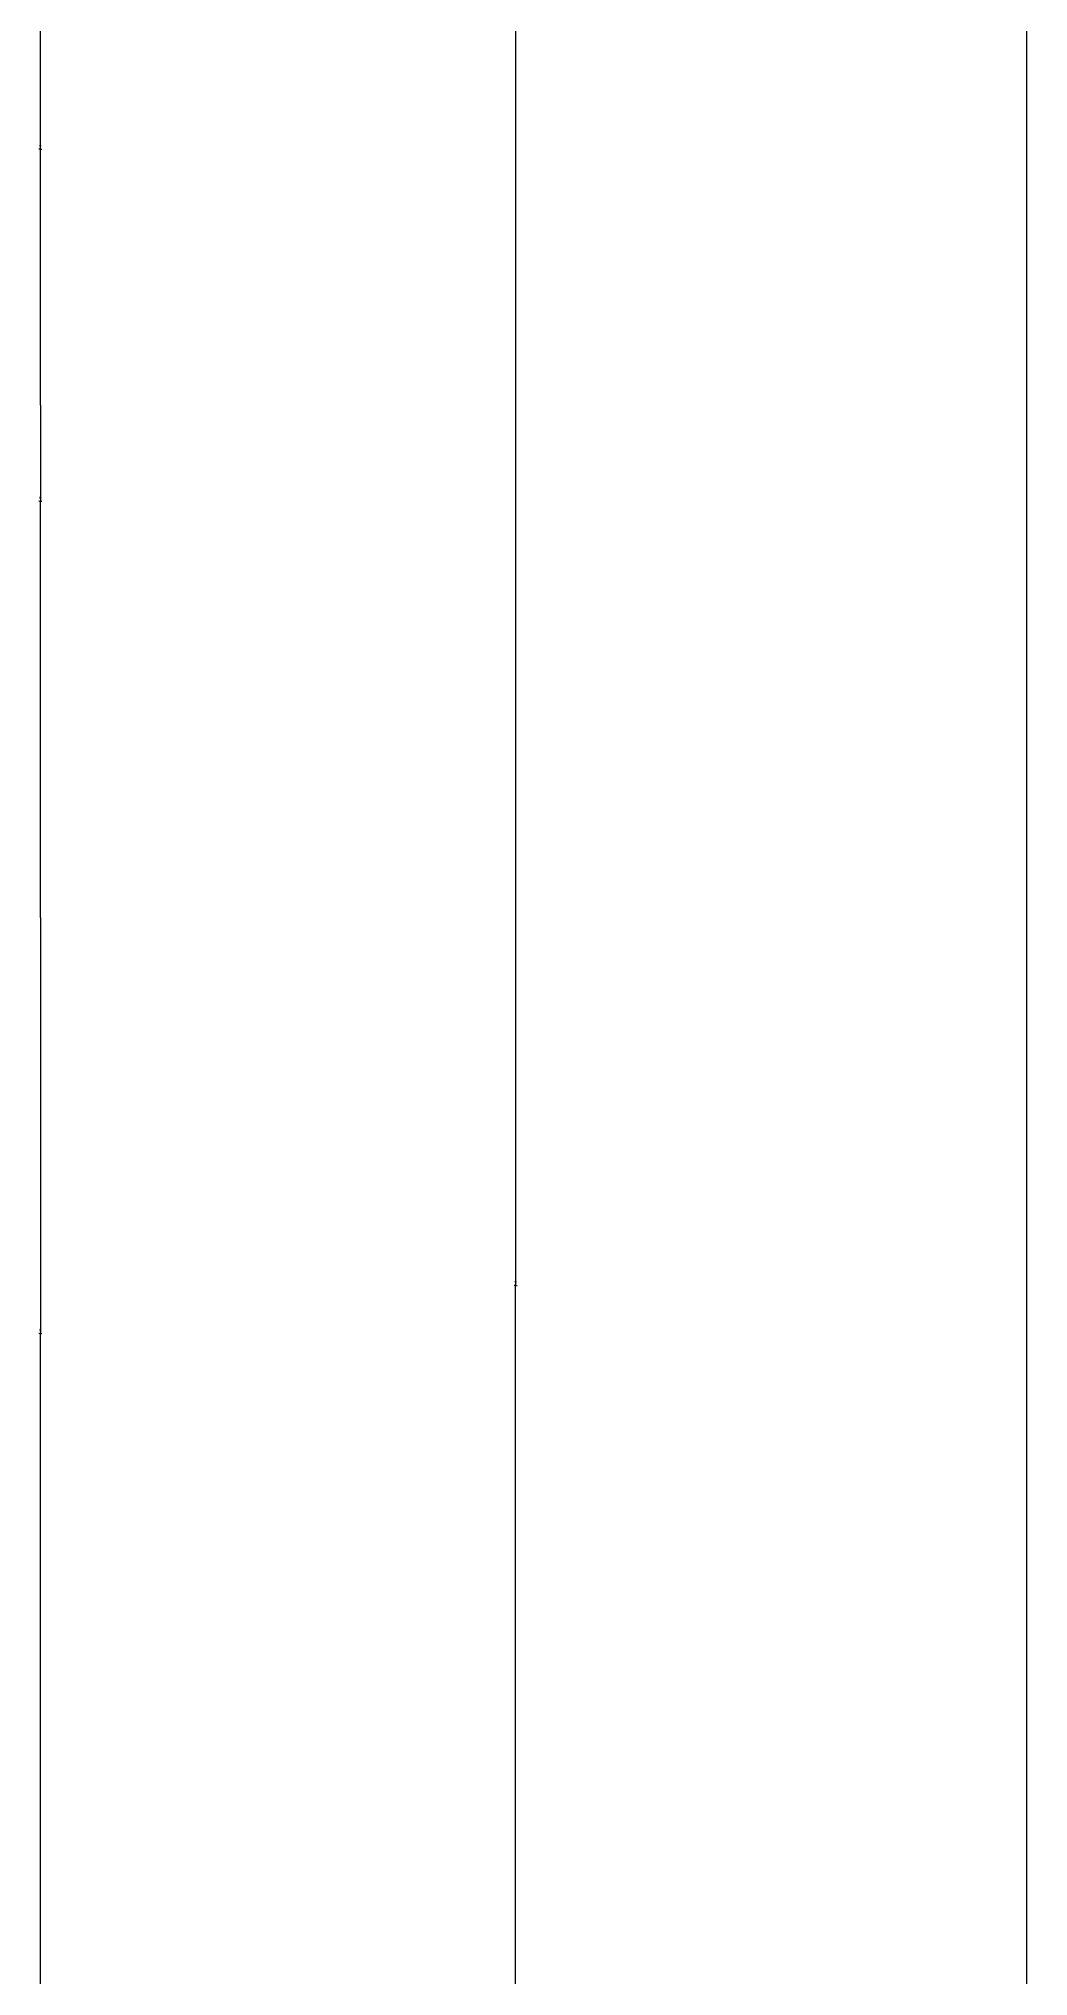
# Model space of a CAD drawing. Header units: metres. Extents: x 0 to 5136, y 0 to 4711.
# Drawn here: x 4763 to 5072, y 2380 to 2986 of the extents above; entities that cross this region are included whole.
import ezdxf

# ---------------------------------------------------------------- set-up
doc = ezdxf.new("R2010")
doc.units = ezdxf.units.M
doc.layers.add('DIM', color=3, linetype='Continuous')
doc.dimstyles.get("Standard").update_dxf_attribs({"dimtxt": 2.5, "dimasz": 2.5, "dimexe": 1.25, "dimexo": 0.625, "dimtad": 1, "dimcen": 2.5, "dimazin": 3, "dimtfac": 1, "dimtmove": 0, "dimatfit": 3})

# ---------------------------------------------------------------- blocks, each defined once
blk = doc.blocks.new('*D1')
for p, q in [((4912.05, 3281.06), (4912.05, 2596.06)), ((4911.8, 2596.06), (4911.55, 2596.06)), ((4912.05, 1911.06), (4912.05, 2596.06)), ((4912.05, 2596.06), (4912.05, 2596.06)), ((4912.3, 2596.06), (4912.55, 2596.06))]:
    blk.add_line(p, q)
at = {"layer": 'Defpoints'}
for p in [(4912.05, 3281.06), (4912.05, 2596.06), (4912.05, 1911.06)]:
    blk.add_point(p, dxfattribs=at)
at = {"layer": 'DIM', "insert": (4912.05, 2597.185), "char_height": 1, "attachment_point": 5}
blk.add_mtext('0', dxfattribs=at)
blk = doc.blocks.new('*D5')
for p, q in [((4763.32, 2951.06), (4763.07, 2951.06)), ((4763.57, 2931.06), (4763.57, 2951.06)), ((4763.57, 2871.06), (4763.57, 2951.06)), ((4763.57, 2951.06), (4763.57, 2951.06)), ((4763.82, 2951.06), (4764.07, 2951.06))]:
    blk.add_line(p, q)
at = {"layer": 'Defpoints'}
for p in [(4763.57, 2951.06), (4763.57, 2931.06), (4763.57, 2871.06)]:
    blk.add_point(p, dxfattribs=at)
at = {"layer": 'DIM', "insert": (4763.57, 2952.185), "char_height": 1, "attachment_point": 5}
blk.add_mtext('0', dxfattribs=at)
blk = doc.blocks.new('*D40')
for p, q in [((4763.57, 2871.06), (4763.57, 2841.06)), ((4763.32, 2841.06), (4763.07, 2841.06)), ((4763.57, 2711.06), (4763.57, 2841.06)), ((4763.57, 2841.06), (4763.57, 2841.06)), ((4763.82, 2841.06), (4764.07, 2841.06))]:
    blk.add_line(p, q)
at = {"layer": 'Defpoints'}
for p in [(4763.57, 2871.06), (4763.57, 2841.06), (4763.57, 2711.06)]:
    blk.add_point(p, dxfattribs=at)
at = {"layer": 'DIM', "insert": (4763.57, 2842.185), "char_height": 1, "attachment_point": 5}
blk.add_mtext('0', dxfattribs=at)
blk = doc.blocks.new('*D55')
for p, q in [((4763.57, 2711.06), (4763.57, 2581.06)), ((4763.32, 2581.06), (4763.07, 2581.06)), ((4763.57, 2351.06), (4763.57, 2581.06)), ((4763.57, 2581.06), (4763.57, 2581.06)), ((4763.82, 2581.06), (4764.07, 2581.06))]:
    blk.add_line(p, q)
at = {"layer": 'Defpoints'}
for p in [(4763.57, 2711.06), (4763.57, 2581.06), (4763.57, 2351.06)]:
    blk.add_point(p, dxfattribs=at)
at = {"layer": 'DIM', "insert": (4763.57, 2582.185), "char_height": 1, "attachment_point": 5}
blk.add_mtext('0', dxfattribs=at)
blk = doc.blocks.new('*D65')
for p, q in [((4763.57, 3281.06), (4763.57, 3156.06)), ((4763.32, 3156.06), (4763.07, 3156.06)), ((4763.57, 2931.06), (4763.57, 3156.06)), ((4763.57, 3156.06), (4763.57, 3156.06)), ((4763.82, 3156.06), (4764.07, 3156.06))]:
    blk.add_line(p, q)
at = {"layer": 'Defpoints'}
for p in [(4763.57, 3281.06), (4763.57, 3156.06), (4763.57, 2931.06)]:
    blk.add_point(p, dxfattribs=at)
at = {"layer": 'DIM', "insert": (4763.57, 3157.185), "char_height": 1, "attachment_point": 5}
blk.add_mtext('0', dxfattribs=at)
blk = doc.blocks.new('*D66')
for p, q in [((5071.68, 3281.06), (5071.68, 1846.06)), ((5071.43, 1846.06), (5071.18, 1846.06)), ((5071.68, 411.06), (5071.68, 1846.06)), ((5071.68, 1846.06), (5071.68, 1846.06)), ((5071.93, 1846.06), (5072.18, 1846.06))]:
    blk.add_line(p, q)
at = {"layer": 'Defpoints'}
for p in [(5071.68, 3281.06), (5071.68, 1846.06), (5071.68, 411.06)]:
    blk.add_point(p, dxfattribs=at)
at = {"layer": 'DIM', "insert": (5071.68, 1847.185), "char_height": 1, "attachment_point": 5}
blk.add_mtext('0', dxfattribs=at)

msp = doc.modelspace()

# ---------------------------------------------------------------- dimensions: what is measured, and where the dimension line sits
at = {"layer": 'DIM'}
for base, p1, p2, picture, middle in [((4763.57, 3156.06), (4763.57, 3281.06), (4763.57, 2931.06), '*D65', (4763.57, 3157.185)), ((4912.05, 2596.06), (4912.05, 1911.06), (4912.05, 3281.06), '*D1', (4912.05, 2597.185)), ((5071.68, 1846.06), (5071.68, 3281.06), (5071.68, 411.06), '*D66', (5071.68, 1847.185)), ((4763.57, 2951.06), (4763.57, 2931.06), (4763.57, 2871.06), '*D5', (4763.57, 2952.185)), ((4763.57, 2841.06), (4763.57, 2871.06), (4763.57, 2711.06), '*D40', (4763.57, 2842.185)), ((4763.57, 2581.06), (4763.57, 2711.06), (4763.57, 2351.06), '*D55', (4763.57, 2582.185))]:
    dim = msp.add_linear_dim(base=base, p1=p1, p2=p2, dimstyle='Standard', dxfattribs=at)
    dim.commit()
    dim.dimension.update_dxf_attribs({"geometry": picture, "text_midpoint": middle})

doc.saveas('drawing.dxf')
